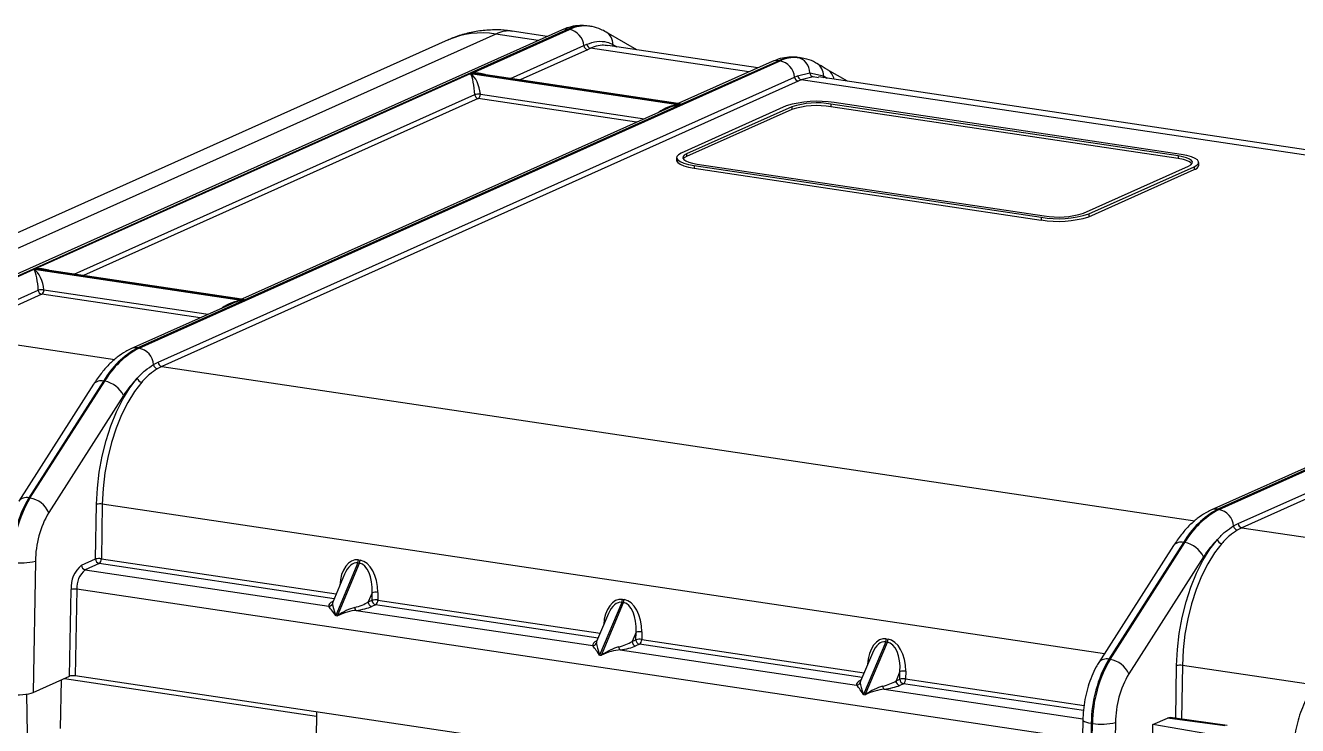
# Model space of a CAD drawing. Header units: millimetres. Extents: x 12 to 854, y 4 to 555.
# Drawn here: x 671.1 to 748, y 426.8 to 469.1 of the extents above; entities that cross this region are included whole.
import ezdxf

# ---------------------------------------------------------------- set-up
doc = ezdxf.new("R2010")
doc.units = ezdxf.units.MM

msp = doc.modelspace()

# ---------------------------------------------------------------- linework, layer by layer
at = {"color": 7, "linetype": 'Continuous', "lineweight": 25}
for p, q in [((705.221, 469.045), (705.148, 469.056)), ((696.665, 468.215), (657.88, 450.828)), ((699.539, 468.568), (660.894, 451.244)), ((703.506, 468.81), (664.771, 451.445)), ((703.922, 468.864), (665.187, 451.5)), ((698.068, 466.196), (703.995, 468.853)), ((702.11, 468.184), (699.539, 468.568)), ((702.654, 468.428), (700.527, 468.745)), ((703.922, 468.864), (703.995, 468.853)), ((708.072, 467.618), (706.213, 468.694)), ((700.44, 465.888), (704.867, 467.872)), ((705.085, 467.627), (701.014, 465.802)), ((704.867, 467.872), (705.053, 467.954)), ((705.272, 467.711), (705.085, 467.627)), ((714.839, 466.282), (705.272, 467.711)), ((715.383, 466.526), (706.317, 467.88)), ((706.616, 467.947), (706.852, 467.8)), ((677.989, 449.587), (716.724, 466.951)), ((716.235, 466.908), (710.608, 464.385)), ((716.651, 466.962), (710.724, 464.305)), ((716.724, 466.951), (716.651, 466.962)), ((717.613, 467.18), (717.688, 467.172)), ((717.874, 467.14), (717.688, 467.172)), ((717.761, 467.161), (717.948, 467.129)), ((717.951, 467.143), (717.877, 467.154)), ((671.695, 454.373), (698.026, 466.177)), ((679.139, 448.73), (717.596, 465.97)), ((698.026, 466.177), (710.682, 464.286)), ((710.724, 464.305), (698.068, 466.196)), ((710.549, 464.377), (698.544, 466.171)), ((717.596, 465.97), (717.782, 466.052)), ((717.782, 466.052), (718.522, 466.227)), ((718.001, 465.809), (717.814, 465.725)), ((718.718, 465.994), (718.001, 465.809)), ((780.097, 456.53), (718.001, 465.809)), ((718.522, 466.227), (719.346, 466.045)), ((719.039, 465.929), (718.718, 465.994)), ((780.641, 456.774), (719.047, 465.978)), ((719.346, 466.045), (719.557, 465.902)), ((720.801, 465.716), (719.594, 466.415)), ((717.814, 465.725), (679.357, 448.485)), ((674.067, 454.065), (698.269, 464.914)), ((698.487, 464.669), (674.64, 453.979)), ((710.682, 464.286), (684.35, 452.482)), ((708.053, 463.24), (698.487, 464.669)), ((698.613, 464.938), (708.534, 463.456)), ((740.768, 461.206), (719.798, 464.34)), ((719.798, 464.34), (719.798, 464.176)), ((740.959, 461.291), (719.988, 464.425)), ((709.966, 464.097), (684.235, 452.562)), ((717.097, 464.224), (710.747, 461.378)), ((717.427, 464.175), (711.077, 461.328)), ((717.427, 464.012), (711.077, 461.165)), ((717.427, 464.175), (717.427, 464.012)), ((740.768, 461.042), (719.798, 464.176)), ((711.077, 461.328), (711.077, 461.165)), ((740.768, 461.206), (740.768, 461.042)), ((710.463, 461.104), (710.463, 460.94)), ((711.522, 460.629), (732.492, 457.496)), ((711.522, 460.629), (711.522, 460.466)), ((711.522, 460.466), (732.492, 457.332)), ((711.712, 460.715), (732.683, 457.581)), ((735.054, 457.746), (741.404, 460.592)), ((735.384, 457.696), (741.734, 460.543)), ((741.734, 460.543), (741.734, 460.379)), ((742.017, 460.653), (742.017, 460.817)), ((735.384, 457.533), (741.734, 460.379)), ((732.492, 457.496), (732.492, 457.332)), ((735.384, 457.696), (735.384, 457.533)), ((781.493, 457.156), (742.758, 439.792)), ((781.909, 457.21), (743.174, 439.846)), ((665.26, 451.489), (671.652, 454.354)), ((671.652, 454.354), (684.308, 452.463)), ((684.35, 452.482), (671.695, 454.373)), ((684.175, 452.554), (672.17, 454.348)), ((666.41, 450.632), (671.895, 453.091)), ((672.113, 452.846), (666.628, 450.387)), ((681.679, 451.417), (672.113, 452.846)), ((672.239, 453.115), (682.161, 451.633)), ((683.592, 452.274), (677.5, 449.543)), ((684.308, 452.463), (677.916, 449.598)), ((666.628, 450.387), (676.527, 448.908)), ((677.989, 449.587), (677.916, 449.598)), ((678.863, 448.589), (679.139, 448.73)), ((679.357, 448.485), (679.091, 448.345)), ((679.357, 448.485), (741.785, 439.157)), ((675.239, 447.405), (670.724, 440.345)), ((675.841, 447.594), (671.326, 440.534)), ((671.4, 440.523), (675.915, 447.583)), ((675.915, 447.583), (675.841, 447.594)), ((677.049, 446.715), (672.534, 439.656)), ((743.247, 439.835), (749.639, 442.701)), ((744.397, 438.979), (749.882, 441.438)), ((671.4, 440.523), (671.326, 440.534)), ((750.1, 441.193), (744.615, 438.734)), ((675.365, 436.844), (675.424, 440.147)), ((675.771, 440.163), (675.712, 436.859)), ((736.316, 431.116), (675.771, 440.163)), ((743.174, 439.846), (743.247, 439.835)), ((744.121, 438.838), (744.397, 438.979)), ((744.615, 438.734), (744.349, 438.594)), ((744.615, 438.734), (754.514, 437.255)), ((740.497, 437.654), (735.982, 430.594)), ((741.099, 437.842), (736.584, 430.783)), ((736.658, 430.772), (741.173, 437.831)), ((741.099, 437.842), (741.173, 437.831)), ((671.73, 436.713), (671.588, 428.772)), ((674.517, 436.464), (675.365, 436.844)), ((675.712, 436.859), (689.905, 434.738)), ((691.207, 436.603), (689.871, 433.422)), ((689.975, 433.407), (691.311, 436.588)), ((691.311, 436.588), (691.207, 436.603)), ((691.244, 436.785), (691.348, 436.769)), ((742.306, 436.964), (737.792, 429.904)), ((675.585, 436.565), (674.737, 436.186)), ((674.737, 436.186), (689.452, 433.987)), ((689.781, 434.444), (675.585, 436.565)), ((690.403, 435.924), (689.691, 434.229)), ((673.789, 429.758), (673.883, 434.995)), ((674.23, 435.011), (674.136, 429.782)), ((734.998, 425.93), (674.23, 435.011)), ((692.071, 434.806), (691.834, 434.244)), ((691.834, 434.244), (692.067, 434.346)), ((692.067, 434.346), (692.071, 434.806)), ((692.416, 434.824), (692.413, 434.363)), ((692.413, 434.363), (705.853, 432.355)), ((707.192, 434.402), (707.296, 434.386)), ((689.692, 434.239), (689.688, 434.224)), ((691.111, 433.739), (705.4, 431.604)), ((692.286, 434.07), (692.053, 433.968)), ((705.729, 432.061), (692.286, 434.07)), ((706.351, 433.541), (705.639, 431.846)), ((707.155, 434.22), (705.819, 431.039)), ((705.922, 431.023), (707.259, 434.204)), ((707.259, 434.204), (707.155, 434.22)), ((689.871, 433.422), (689.975, 433.407)), ((708.018, 432.423), (707.782, 431.861)), ((708.015, 431.963), (708.018, 432.423)), ((708.364, 432.441), (708.36, 431.98)), ((708.36, 431.98), (721.801, 429.972)), ((723.14, 432.018), (723.244, 432.003)), ((705.64, 431.856), (705.636, 431.841)), ((707.059, 431.356), (721.348, 429.221)), ((707.782, 431.861), (708.015, 431.963)), ((708.233, 431.687), (708.001, 431.585)), ((721.677, 429.678), (708.233, 431.687)), ((723.103, 431.837), (721.767, 428.656)), ((721.87, 428.64), (723.207, 431.821)), ((723.207, 431.821), (723.103, 431.837)), ((705.819, 431.039), (705.922, 431.023)), ((722.299, 431.158), (721.586, 429.462)), ((736.584, 430.783), (736.658, 430.772)), ((671.588, 428.772), (673.789, 429.758)), ((734.904, 420.702), (674.136, 429.782)), ((723.966, 430.04), (723.73, 429.478)), ((723.963, 429.58), (723.966, 430.04)), ((724.312, 430.058), (724.308, 429.597)), ((740.625, 427.205), (740.682, 430.396)), ((741.029, 430.411), (740.97, 427.158)), ((749.045, 429.213), (741.029, 430.411)), ((673.254, 426.594), (673.307, 429.542)), ((673.493, 429.625), (688.707, 427.352)), ((721.588, 429.473), (721.584, 429.458)), ((723.007, 428.973), (735.021, 427.177)), ((723.73, 429.478), (723.963, 429.58)), ((724.181, 429.304), (723.949, 429.202)), ((735.056, 427.679), (724.181, 429.304)), ((724.308, 429.597), (735.09, 427.986)), ((671.193, 428.672), (671.572, 407.911)), ((721.767, 428.656), (721.87, 428.64)), ((688.707, 427.605), (688.707, 427.352)), ((688.707, 427.352), (688.57, 419.689)), ((735.019, 427.122), (734.876, 419.164)), ((735.527, 426.91), (735.384, 418.935)), ((735.458, 418.924), (735.601, 426.899)), ((735.527, 426.91), (735.601, 426.899)), ((736.988, 426.961), (736.846, 419.02)), ((739.245, 426.831), (740.13, 427.228)), ((742.517, 426.272), (739.245, 426.831)), ((739.245, 426.332), (739.245, 426.831)), ((743.585, 426.75), (740.13, 427.228)), ((743.738, 426.775), (740.284, 427.253))]:
    msp.add_line(p, q, dxfattribs=at)
at = {"color": 7, "linetype": 'Continuous', "lineweight": 25, "flags": 128}
for points in [[(710.747, 461.378), (710.576, 461.28), (710.481, 461.175), (710.468, 461.068), (710.535, 460.962), (710.682, 460.862), (710.901, 460.77), (711.184, 460.692), (711.522, 460.629)], [(711.077, 461.328), (710.936, 461.248), (710.859, 461.163), (710.848, 461.074), (710.903, 460.988), (711.023, 460.905), (711.203, 460.83), (711.436, 460.766), (711.712, 460.715)], [(741.404, 460.592), (741.544, 460.672), (741.621, 460.758), (741.632, 460.846), (741.577, 460.933), (741.457, 461.016), (741.278, 461.09), (741.045, 461.155), (740.768, 461.206)], [(741.734, 460.543), (741.905, 460.641), (741.999, 460.745), (742.013, 460.853), (741.945, 460.959), (741.799, 461.059), (741.58, 461.15), (741.296, 461.229), (740.959, 461.291)], [(710.463, 460.94), (710.468, 460.904), (710.535, 460.799), (710.682, 460.698), (710.901, 460.607), (711.184, 460.528), (711.522, 460.466)], [(711.077, 461.165), (710.936, 461.085), (710.873, 461.022)], [(675.424, 440.147), (675.474, 441.116), (675.587, 442.093), (675.764, 443.06), (675.999, 444.002), (676.289, 444.9), (676.629, 445.741), (677.013, 446.508), (677.435, 447.189), (677.886, 447.772)], [(678.149, 447.528), (677.713, 446.965), (677.306, 446.307), (676.935, 445.566), (676.606, 444.754), (676.326, 443.886), (676.099, 442.976), (675.929, 442.042), (675.819, 441.099), (675.771, 440.163)], [(740.682, 430.396), (740.731, 431.365), (740.845, 432.341), (741.021, 433.309), (741.257, 434.25), (741.547, 435.149), (741.887, 435.989), (742.271, 436.757), (742.693, 437.438), (743.144, 438.021)], [(743.407, 437.776), (742.971, 437.213), (742.564, 436.556), (742.193, 435.814), (741.864, 435.002), (741.584, 434.134), (741.357, 433.225), (741.187, 432.291), (741.077, 431.347), (741.029, 430.411)], [(735.019, 427.122), (735.021, 427.105), (735.054, 427.06), (735.124, 427.016), (735.229, 426.975), (735.365, 426.94), (735.527, 426.91)]]:
    msp.add_lwpolyline(points, dxfattribs=at)
at = {"color": 7, "linetype": 'Continuous', "lineweight": 25}
for centre, radius, start, end in [((703.806, 468.132), 0.741, 81.01327, 113.86724), ((704.861, 466.876), 2.199, 82.48792, 115.27435), ((704.932, 466.879), 2.185, 83.07585, 115.40112), ((703.765, 467.771), 1.107, 5.27077, 78.00749), ((705.767, 467.971), 0.85, 358.37185, 58.25394), ((705.143, 467.898), 0.277, 185.27077, 258.00749), ((705.328, 467.982), 0.276, 185.71091, 258.26021), ((706.854, 467.951), 0.238, 180.84532, 210.2082), ((716.535, 466.23), 0.741, 81.01327, 113.86724), ((717.605, 464.922), 2.252, 87.87078, 115.06134), ((717.678, 464.911), 2.252, 87.87078, 115.06134), ((716.494, 465.868), 1.107, 5.27077, 78.00749), ((717.567, 466.227), 0.955, 0.02833, 78.25929), ((718.499, 466.07), 0.848, 358.29998, 58.39021), ((717.872, 465.996), 0.277, 185.27077, 258.00749), ((718.057, 466.08), 0.276, 185.71091, 258.26021), ((718.768, 466.234), 0.246, 181.70341, 258.34153), ((719.584, 466.049), 0.238, 180.82466, 210.35002), ((719.172, 465.713), 0.818, 8.79577, 59.01634), ((698.605, 462.556), 2.382, 89.81872, 98.11554), ((698.544, 464.94), 0.277, 185.27077, 258.00749), ((698.283, 464.928), 0.329, 308.12393, 1.73522), ((718.959, 458.315), 6.196, 80.44044, 107.49382), ((718.954, 459.33), 5.081, 80.44044, 107.49382), ((718.954, 459.166), 5.081, 80.44044, 107.49382), ((740.73, 459.64), 1.403, 51.31395, 88.45116), ((741.659, 460.74), 0.369, 281.6853, 346.32875), ((733.521, 463.606), 6.196, 260.44044, 287.49382), ((733.521, 463.442), 6.196, 260.44044, 287.49382), ((733.526, 462.591), 5.081, 260.44044, 287.49382), ((672.231, 450.733), 2.382, 89.81872, 98.11554), ((672.171, 453.117), 0.277, 185.27077, 258.00749), ((671.91, 453.105), 0.329, 308.12393, 1.73522), ((680.331, 445.021), 5.175, 117.82708, 150.18697), ((680.405, 445.01), 5.175, 117.82708, 150.18697), ((677.8, 448.866), 0.741, 81.00862, 113.89829), ((677.758, 448.503), 1.108, 4.48681, 77.97108), ((679.148, 448.627), 0.287, 187.4759, 258.54202), ((679.415, 448.756), 0.277, 185.27077, 258.00749), ((675.689, 447.025), 0.589, 75.00504, 139.7963), ((675.684, 446.107), 1.494, 24.02864, 81.13326), ((682.249, 443.453), 6.139, 135.28957, 147.90193), ((678.208, 447.854), 0.332, 194.29835, 259.87011), ((678.007, 436.63), 7.738, 149.69847, 179.76559), ((678.08, 436.619), 7.738, 149.69847, 179.76559), ((671.174, 439.965), 0.589, 75.00669, 139.77971), ((671.17, 439.047), 1.494, 24.02864, 81.13326), ((675.634, 439.343), 0.831, 80.4947, 104.61071), ((745.589, 435.27), 5.175, 117.82708, 150.18697), ((745.663, 435.259), 5.175, 117.82708, 150.18697), ((743.058, 439.114), 0.741, 81.00862, 113.89829), ((743.016, 438.751), 1.108, 4.48681, 77.97108), ((677.611, 436.689), 5.881, 149.69847, 179.76559), ((744.672, 439.004), 0.277, 185.27077, 258.00749), ((744.406, 438.875), 0.287, 187.4759, 258.54202), ((740.947, 437.274), 0.589, 75.00504, 139.7963), ((740.942, 436.356), 1.494, 24.02864, 81.13326), ((747.507, 433.702), 6.139, 135.28957, 147.90193), ((743.466, 438.103), 0.332, 194.29835, 259.87011), ((670.892, 439.929), 3.324, 260.4947, 284.61071), ((675.574, 436.039), 0.831, 80.4947, 104.61071), ((675.644, 436.838), 0.279, 178.91212, 257.7511), ((675.368, 436.833), 0.344, 308.92356, 4.33045), ((690.742, 436.793), 0.503, 337.81931, 359.07125), ((690.846, 436.777), 0.503, 337.81931, 359.07125), ((675.598, 435.125), 1.72, 128.92356, 184.33045), ((675.602, 435.115), 1.376, 128.92356, 184.33045), ((674.797, 436.458), 0.279, 178.91212, 257.7511), ((674.092, 434.191), 0.831, 80.4947, 104.61071), ((692.283, 433.513), 0.861, 81.36086, 104.53971), ((692.347, 434.343), 0.28, 179.3866, 257.33834), ((692.287, 433.973), 0.861, 81.36086, 104.53971), ((692.069, 434.337), 0.344, 308.92356, 4.33045), ((706.69, 434.41), 0.503, 337.81931, 359.07125), ((706.794, 434.394), 0.503, 337.81931, 359.07125), ((689.446, 434.248), 0.262, 271.27637, 329.28388), ((691.292, 433.945), 0.274, 186.74542, 228.90685), ((692.114, 434.241), 0.28, 179.3866, 257.33834), ((708.231, 431.13), 0.861, 81.36086, 104.53971), ((708.235, 431.59), 0.861, 81.36086, 104.53971), ((708.017, 431.954), 0.344, 308.92356, 4.33045), ((722.638, 432.027), 0.503, 337.81931, 359.07125), ((722.741, 432.011), 0.503, 337.81931, 359.07125), ((705.394, 431.865), 0.262, 271.27637, 329.28388), ((707.24, 431.562), 0.274, 186.74542, 228.90685), ((708.062, 431.858), 0.28, 179.3866, 257.33834), ((708.295, 431.96), 0.28, 179.3866, 257.33834), ((743.265, 426.879), 7.738, 149.69847, 179.76559), ((743.338, 426.868), 7.738, 149.69847, 179.76559), ((736.432, 430.214), 0.589, 75.00669, 139.77971), ((736.427, 429.296), 1.494, 24.02864, 81.13326), ((724.182, 429.207), 0.861, 81.36086, 104.53971), ((742.869, 426.937), 5.881, 149.69847, 179.76559), ((740.891, 429.592), 0.831, 80.4947, 104.61071), ((721.342, 429.482), 0.262, 271.27637, 329.28388), ((723.187, 429.179), 0.274, 186.74542, 228.90685), ((724.01, 429.475), 0.28, 179.3866, 257.33834), ((724.179, 428.747), 0.861, 81.36086, 104.53971), ((724.243, 429.577), 0.28, 179.3866, 257.33834), ((723.965, 429.571), 0.344, 308.92356, 4.33045), ((736.15, 430.178), 3.324, 260.4947, 284.61071)]:
    msp.add_arc(centre, radius, start, end, dxfattribs=at)
for centre, major_axis, ratio, start_param, end_param in [((699.539, 461.616), (-2.733, 6.659), 0.816351, 5.817327, 6.309279), ((699.539, 461.616), (0.969, 7.132), 0.448454, 6.277203, 6.577262), ((698.026, 465.196), (-0.1, 1.066), 0.209733, 4.425385, 5.862449), ((698.026, 465.196), (-0.292, 1.047), 0.49156, 4.329667, 5.766732), ((698.068, 465.215), (1.506, 0.259), 0.636745, 0.87445, 1.461638), ((698.068, 465.215), (1.607, 0.101), 0.608862, 1.23256, 1.53262), ((710.682, 463.305), (1.607, 0.101), 0.608862, 1.53262, 2.463304), ((710.682, 463.305), (1.506, 0.259), 0.636745, 1.461638, 1.95359), ((710.724, 463.324), (-0.292, 1.047), 0.49156, 5.766732, 6.066791), ((710.724, 463.324), (-0.1, 1.066), 0.209733, 5.862449, 6.375608), ((671.652, 453.373), (-0.1, 1.066), 0.209733, 4.425385, 5.862449), ((671.652, 453.373), (-0.292, 1.047), 0.49156, 4.329667, 5.766732), ((671.695, 453.392), (1.506, 0.259), 0.636745, 0.87445, 1.461638), ((671.695, 453.392), (1.607, 0.101), 0.608862, 1.23256, 1.53262), ((684.308, 451.482), (1.607, 0.101), 0.608862, 1.53262, 2.463304), ((684.308, 451.482), (1.506, 0.259), 0.636745, 1.461638, 1.95359), ((684.35, 451.501), (-0.292, 1.047), 0.49156, 5.766732, 6.066791), ((684.35, 451.501), (-0.1, 1.066), 0.209733, 5.862449, 6.354402), ((691.212, 434.972), (-0.105, 1.819), 0.602297, 6.157923, 7.671544), ((691.085, 434.924), (0.074, 1.684), 0.525811, 6.228013, 7.241243), ((691.189, 434.909), (0.074, 1.684), 0.525811, 4.67467, 6.228013), ((691.316, 434.957), (-0.105, 1.819), 0.602297, 4.60458, 6.157923), ((690.865, 434.155), (1.419, 0.139), 0.29027, 2.480292, 3.213837), ((707.16, 432.589), (-0.105, 1.819), 0.602297, 6.157923, 7.671544), ((707.264, 432.574), (-0.105, 1.819), 0.602297, 4.60458, 6.157923), ((690.23, 432.889), (-0.823, 1.15), 0.014272, 5.183906, 5.969304), ((690.865, 434.401), (1.189, 0.313), 0.382361, 2.855947, 3.083778), ((690.23, 432.889), (-0.545, 1.312), 0.099804, 0.326059, 1.111457), ((690.334, 432.874), (1.325, 0.942), 0.395089, 0.775491, 1.560889), ((690.334, 432.874), (1.481, 0.651), 0.391929, 0.856098, 1.641496), ((690.969, 434.385), (1.189, 0.313), 0.382361, 4.654575, 5.42252), ((690.969, 434.14), (1.419, 0.139), 0.29027, 4.784633, 5.552578), ((707.033, 432.541), (0.074, 1.684), 0.525811, 6.228013, 7.241243), ((707.137, 432.525), (0.074, 1.684), 0.525811, 4.67467, 6.228013), ((723.108, 430.206), (-0.105, 1.819), 0.602297, 6.157923, 7.671544), ((723.211, 430.191), (-0.105, 1.819), 0.602297, 4.60458, 6.157923), ((706.813, 431.772), (1.419, 0.139), 0.29027, 2.480292, 3.213837), ((706.178, 430.506), (-0.823, 1.15), 0.014272, 5.183906, 5.969304), ((706.813, 432.017), (1.189, 0.313), 0.382361, 2.855947, 3.083778), ((706.178, 430.506), (-0.545, 1.312), 0.099804, 0.326059, 1.111457), ((706.282, 430.491), (1.325, 0.942), 0.395089, 0.775491, 1.560889), ((706.282, 430.491), (1.481, 0.651), 0.391929, 0.856098, 1.641496), ((706.917, 432.002), (1.189, 0.313), 0.382361, 4.654575, 5.42252), ((706.917, 431.757), (1.419, 0.139), 0.29027, 4.784633, 5.552578), ((722.981, 430.158), (0.074, 1.684), 0.525811, 6.228013, 7.241243), ((723.084, 430.142), (0.074, 1.684), 0.525811, 4.67467, 6.228013), ((674.009, 429.725), (0.254, 0), 0.258898, 1.046896, 2.617692), ((722.761, 429.389), (1.419, 0.139), 0.29027, 2.480292, 3.213837), ((722.126, 428.123), (-0.823, 1.15), 0.014272, 5.183906, 5.969304), ((722.761, 429.634), (1.189, 0.313), 0.382361, 2.855947, 3.083778), ((722.126, 428.123), (-0.545, 1.312), 0.099804, 0.326059, 1.111457), ((722.229, 428.107), (1.325, 0.942), 0.395089, 0.775491, 1.560889), ((722.229, 428.107), (1.481, 0.651), 0.391929, 0.856098, 1.641496), ((722.864, 429.619), (1.189, 0.313), 0.382361, 4.654575, 5.42252), ((722.864, 429.374), (1.419, 0.139), 0.29027, 4.784633, 5.552578), ((670.708, 428.903), (1.016, 0), 0.258898, 4.188488, 5.759285), ((740.13, 426.205), (0.156, 1.047), 0.482941, 0.005285, 0.300052)]:
    msp.add_ellipse(centre, major_axis=major_axis, ratio=ratio, start_param=start_param, end_param=end_param, dxfattribs=at)
for points, knots in [([(705.115, 469.048), (704.997, 469.065), (704.703, 469.106), (704.225, 469.051), (703.808, 468.938), (703.573, 468.838), (703.506, 468.81)], [0, 0, 0, 0, 0.217365, 0.542592, 0.870535, 1, 1, 1, 1]), ([(706.213, 468.694), (706.109, 468.749), (705.841, 468.89), (705.492, 469.012), (705.246, 469.033), (705.184, 469.038)], [0, 0, 0, 0, 0.322382, 0.82864, 1, 1, 1, 1]), ([(700.525, 468.735), (700.435, 468.751), (700.081, 468.816), (699.424, 468.834), (698.578, 468.78), (697.739, 468.607), (697.1, 468.413), (696.758, 468.248), (696.666, 468.203)], [0, 0, 0, 0, 0.0691543, 0.2735873, 0.4957133, 0.7120427, 0.9226497, 1, 1, 1, 1]), ([(705.053, 467.954), (705.255, 468.023), (705.666, 468.162), (706.191, 468.125), (706.498, 467.996), (706.616, 467.947)], [0, 0, 0, 0, 0.374428, 0.75966, 1, 1, 1, 1]), ([(706.315, 467.867), (706.203, 467.882), (705.933, 467.918), (705.579, 467.84), (705.343, 467.741), (705.272, 467.711)], [0, 0, 0, 0, 0.333413, 0.799911, 1, 1, 1, 1]), ([(717.613, 467.18), (717.494, 467.181), (717.198, 467.184), (716.731, 467.103), (716.398, 466.972), (716.235, 466.908)], [0, 0, 0, 0, 0.252102, 0.63277, 1, 1, 1, 1]), ([(717.875, 467.143), (717.831, 467.155), (717.744, 467.177), (717.655, 467.172), (717.612, 467.17)], [0, 0, 0, 0, 0.518739, 1, 1, 1, 1]), ([(718.941, 466.789), (718.916, 466.805), (718.729, 466.921), (718.4, 467.057), (718.082, 467.11), (717.95, 467.132)], [0, 0, 0, 0, 0.0837238, 0.6181284, 1, 1, 1, 1]), ([(719.593, 466.416), (719.546, 466.443), (719.334, 466.565), (719.112, 466.693), (718.94, 466.793)], [0, 0, 0, 0, 0.224669, 1, 1, 1, 1]), ([(710.605, 464.388), (710.591, 464.382), (710.572, 464.374), (710.561, 464.377), (710.558, 464.378)], [0, 0, 0, 0, 0.706123, 1, 1, 1, 1]), ([(684.231, 452.565), (684.218, 452.559), (684.199, 452.551), (684.188, 452.554), (684.184, 452.555)], [0, 0, 0, 0, 0.706123, 1, 1, 1, 1]), ([(677.5, 449.543), (677.393, 449.492), (677.106, 449.352), (676.658, 449.044), (676.161, 448.598), (675.682, 448.058), (675.388, 447.625), (675.239, 447.405)], [0, 0, 0, 0, 0.123504, 0.333245, 0.549028, 0.771096, 1, 1, 1, 1]), ([(677.886, 447.772), (678.045, 447.938), (678.366, 448.271), (678.696, 448.483), (678.863, 448.589)], [0, 0, 0, 0, 0.4953999, 1, 1, 1, 1]), ([(679.091, 448.345), (678.933, 448.239), (678.614, 448.026), (678.305, 447.695), (678.149, 447.528)], [0, 0, 0, 0, 0.495408, 1, 1, 1, 1]), ([(742.758, 439.792), (742.651, 439.74), (742.364, 439.601), (741.916, 439.293), (741.419, 438.847), (740.94, 438.306), (740.646, 437.874), (740.497, 437.654)], [0, 0, 0, 0, 0.123504, 0.333245, 0.549028, 0.771096, 1, 1, 1, 1]), ([(743.144, 438.021), (743.303, 438.186), (743.623, 438.52), (743.954, 438.731), (744.121, 438.838)], [0, 0, 0, 0, 0.4953999, 1, 1, 1, 1]), ([(744.349, 438.594), (744.191, 438.488), (743.872, 438.274), (743.563, 437.943), (743.407, 437.776)], [0, 0, 0, 0, 0.495408, 1, 1, 1, 1]), ([(735.982, 430.594), (735.927, 430.503), (735.769, 430.244), (735.545, 429.767), (735.329, 429.159), (735.167, 428.521), (735.063, 427.878), (735.026, 427.41), (735.02, 427.163), (735.019, 427.122)], [0, 0, 0, 0, 0.095968, 0.275211, 0.452075, 0.627101, 0.801215, 0.96636, 1, 1, 1, 1]), ([(748.711, 428.692), (748.656, 428.601), (748.498, 428.342), (748.274, 427.865), (748.058, 427.257), (747.896, 426.619), (747.792, 425.976), (747.755, 425.508), (747.749, 425.261), (747.748, 425.22)], [0, 0, 0, 0, 0.095968, 0.275211, 0.452075, 0.627101, 0.801215, 0.96636, 1, 1, 1, 1])]:
    msp.add_open_spline(points, degree=3, knots=knots, dxfattribs=at)

doc.saveas('drawing.dxf')
